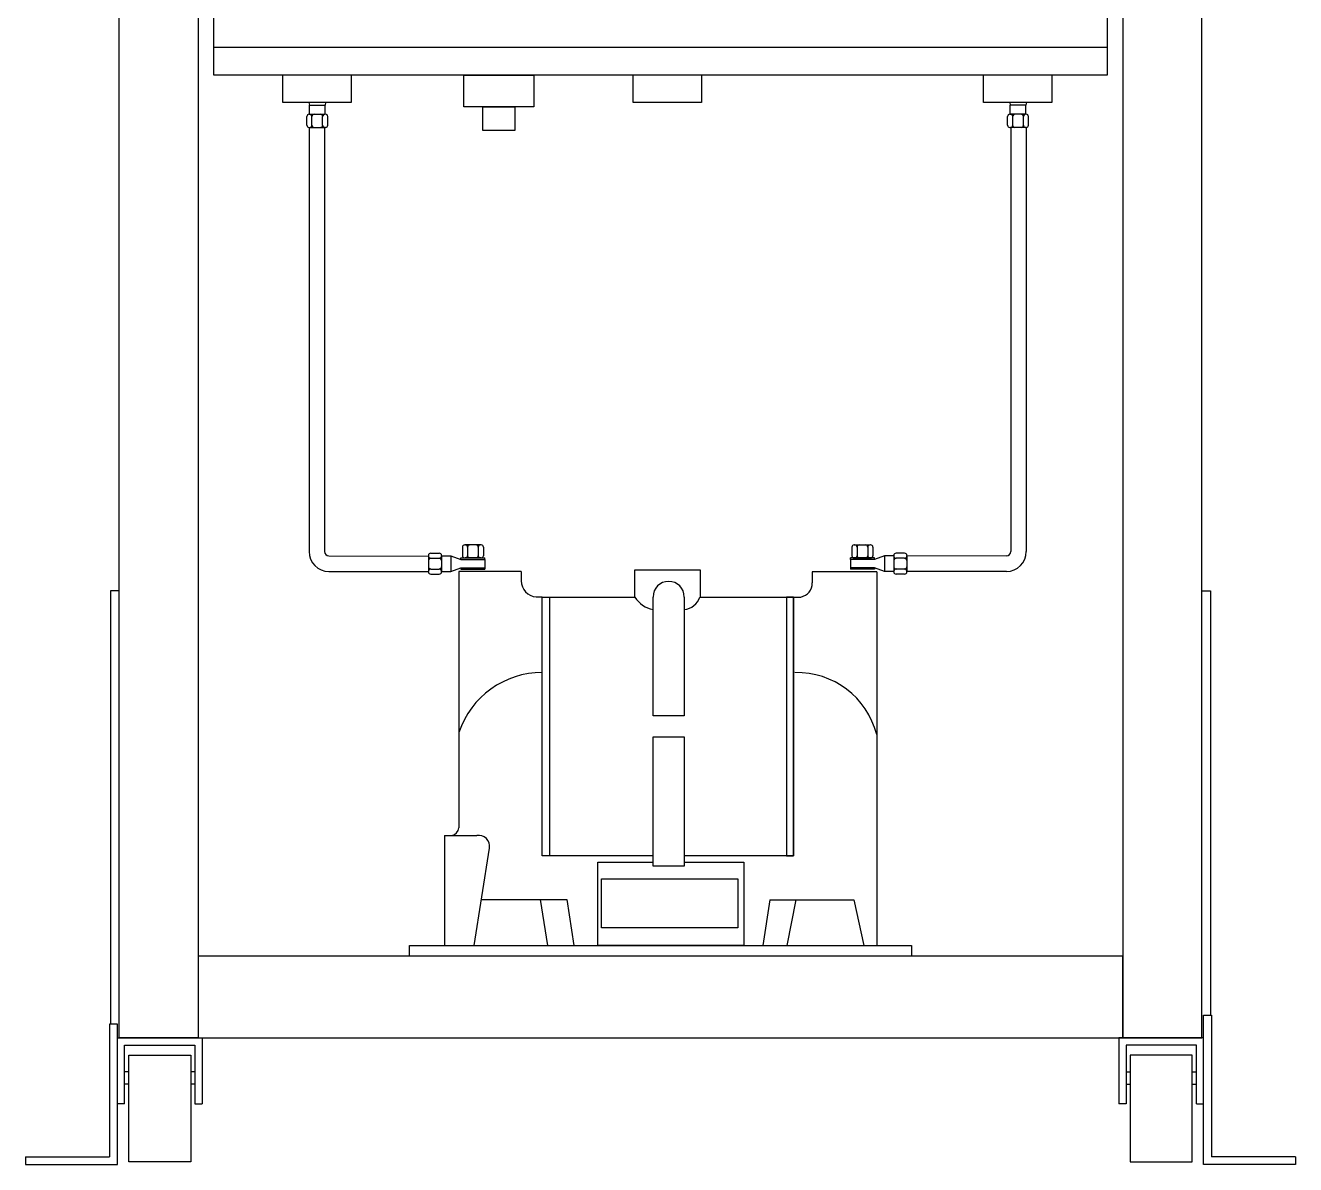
# Model space of a CAD drawing. Extents: x 12116 to 15832, y -17115 to -14055.
# Drawn here: x 12138 to 12954, y -15447 to -14715 of the extents above; entities that cross this region are included whole.
import ezdxf

# ---------------------------------------------------------------- set-up
doc = ezdxf.new("R2010")
doc.units = 0
for name, color, linetype in [('BARRAMENTO', 30, 'Continuous'), ('ESTRUTURA DE VÁCUO', 2, 'Continuous'), ('ESTRUTURA DISJUNTOR', 1, 'Continuous'), ('TP', 131, 'Continuous')]:
    doc.layers.add(name, color=color, linetype=linetype)

msp = doc.modelspace()

# ---------------------------------------------------------------- linework, layer by layer
at = {"color": 1}
for p, q in [((12320, -14764.63), (12320.39, -14766.29)), ((12320.39, -14772.17), (12320.39, -14766.29)), ((12320.39, -14766.29), (12330.39, -14766.29)), ((12330.65, -14764.63), (12330.39, -14766.29)), ((12330.39, -14772.17), (12330.39, -14766.29)), ((12770.55, -14764.63), (12770.81, -14766.29)), ((12770.81, -14772.17), (12770.81, -14766.29)), ((12780.81, -14766.29), (12770.81, -14766.29)), ((12781.2, -14764.63), (12780.81, -14766.29)), ((12780.81, -14772.17), (12780.81, -14766.29)), ((12318.65, -14779.15), (12318.65, -14773.65)), ((12320.13, -14772.17), (12320.48, -14772.17)), ((12320.48, -14772.17), (12330.3, -14772.17)), ((12321.95, -14779.15), (12321.95, -14773.65)), ((12328.82, -14779.15), (12328.82, -14773.65)), ((12328.82, -14779.15), (12328.82, -14773.65)), ((12330.65, -14772.17), (12330.3, -14772.17)), ((12332.13, -14779.15), (12332.13, -14773.65)), ((12769.07, -14779.15), (12769.07, -14773.65)), ((12770.55, -14772.17), (12770.9, -14772.17)), ((12780.72, -14772.17), (12770.9, -14772.17)), ((12772.38, -14779.15), (12772.38, -14773.65)), ((12772.38, -14779.15), (12772.38, -14773.65)), ((12779.25, -14779.15), (12779.25, -14773.65)), ((12781.07, -14772.17), (12780.72, -14772.17)), ((12782.55, -14779.15), (12782.55, -14773.65)), ((12320.13, -14780.63), (12320.48, -14780.63)), ((12320.48, -14780.63), (12330.3, -14780.63)), ((12330.65, -14780.63), (12330.3, -14780.63)), ((12770.55, -14780.63), (12770.9, -14780.63)), ((12780.72, -14780.63), (12770.9, -14780.63)), ((12781.07, -14780.63), (12780.72, -14780.63)), ((12396.84, -15055.82), (12396.84, -15056.17)), ((12396.84, -15056.17), (12396.84, -15065.99)), ((12398.31, -15054.34), (12403.81, -15054.34)), ((12405.29, -15055.82), (12405.29, -15056.17)), ((12405.29, -15056.08), (12411.17, -15056.08)), ((12405.29, -15056.17), (12405.29, -15065.99)), ((12411.17, -15056.08), (12411.17, -15066.08)), ((12411.17, -15056.08), (12417.74, -15058.38)), ((12418.7, -15050.46), (12418.7, -15055.95)), ((12420.17, -15048.98), (12420.52, -15048.98)), ((12430.35, -15048.98), (12420.52, -15048.98)), ((12422, -15050.46), (12422, -15055.95)), ((12422, -15050.46), (12422, -15055.95)), ((12428.87, -15050.46), (12428.87, -15055.95)), ((12430.7, -15048.98), (12430.35, -15048.98)), ((12432.18, -15050.46), (12432.18, -15055.95)), ((12669.02, -15050.46), (12669.02, -15055.95)), ((12670.5, -15048.98), (12670.85, -15048.98)), ((12670.85, -15048.98), (12680.68, -15048.98)), ((12672.33, -15050.46), (12672.33, -15055.95)), ((12679.2, -15050.46), (12679.2, -15055.95)), ((12679.2, -15050.46), (12679.2, -15055.95)), ((12681.02, -15048.98), (12680.68, -15048.98)), ((12682.5, -15050.46), (12682.5, -15055.95)), ((12690.03, -15056.08), (12683.46, -15058.38)), ((12695.91, -15056.08), (12690.03, -15056.08)), ((12690.03, -15056.08), (12690.03, -15066.08)), ((12695.91, -15055.82), (12695.91, -15056.17)), ((12695.91, -15056.17), (12695.91, -15065.99)), ((12702.89, -15054.34), (12697.39, -15054.34)), ((12704.36, -15055.82), (12704.36, -15056.17)), ((12704.36, -15056.17), (12704.36, -15065.99)), ((12398.31, -15057.65), (12403.81, -15057.65)), ((12398.31, -15064.52), (12403.81, -15064.52)), ((12398.31, -15064.52), (12403.81, -15064.52)), ((12411.17, -15066.08), (12417.74, -15063.78)), ((12417.74, -15058.38), (12417.74, -15057.43)), ((12417.74, -15057.43), (12433.13, -15057.43)), ((12417.74, -15058.38), (12433.13, -15058.38)), ((12417.74, -15063.78), (12433.13, -15063.78)), ((12417.74, -15063.78), (12417.74, -15064.73)), ((12417.74, -15064.73), (12433.13, -15064.73)), ((12420.17, -15057.43), (12420.52, -15057.43)), ((12430.35, -15057.43), (12420.52, -15057.43)), ((12430.7, -15057.43), (12430.35, -15057.43)), ((12433.13, -15058.38), (12433.13, -15057.43)), ((12433.13, -15058.38), (12433.13, -15063.78)), ((12433.13, -15063.78), (12433.13, -15064.73)), ((12683.46, -15057.43), (12668.07, -15057.43)), ((12668.07, -15058.38), (12668.07, -15057.43)), ((12683.46, -15058.38), (12668.07, -15058.38)), ((12668.07, -15058.38), (12668.07, -15063.78)), ((12683.46, -15063.78), (12668.07, -15063.78)), ((12668.07, -15063.78), (12668.07, -15064.73)), ((12683.46, -15064.73), (12668.07, -15064.73)), ((12670.5, -15057.43), (12670.85, -15057.43)), ((12670.85, -15057.43), (12680.68, -15057.43)), ((12681.02, -15057.43), (12680.68, -15057.43)), ((12683.46, -15058.38), (12683.46, -15057.43)), ((12690.03, -15066.08), (12683.46, -15063.78)), ((12683.46, -15063.78), (12683.46, -15064.73)), ((12702.89, -15057.65), (12697.39, -15057.65)), ((12702.89, -15064.52), (12697.39, -15064.52)), ((12702.89, -15064.52), (12697.39, -15064.52)), ((12396.84, -15066.34), (12396.84, -15065.99)), ((12398.31, -15067.82), (12403.81, -15067.82)), ((12405.29, -15066.34), (12405.29, -15065.99)), ((12405.29, -15066.08), (12411.17, -15066.08)), ((12695.91, -15066.08), (12690.03, -15066.08)), ((12695.91, -15066.34), (12695.91, -15065.99)), ((12702.89, -15067.82), (12697.39, -15067.82)), ((12704.36, -15066.34), (12704.36, -15065.99))]:
    msp.add_line(p, q, dxfattribs=at)
for points in [[(12258.8, -14296.01), (12833.18, -14296.01), (12833.18, -14747.09), (12258.8, -14747.09)], [(12833.18, -14747.09), (12258.8, -14747.09), (12258.8, -14728.96), (12833.18, -14728.96)], [(12419.63, -14747.09), (12464.51, -14747.09), (12464.51, -14767.39), (12419.63, -14767.39)], [(12431.87, -14767.39), (12452.27, -14767.39), (12452.27, -14782.68), (12431.87, -14782.68)]]:
    msp.add_lwpolyline(points, close=True, dxfattribs=at)
for centre, start, end in [((12320.13, -14773.65), 90, 180), ((12320.48, -14773.65), 0, 90), ((12323.43, -14773.65), 90, 180), ((12327.35, -14773.65), 0, 90), ((12330.3, -14773.65), 90, 180), ((12330.65, -14773.65), 0, 90), ((12770.55, -14773.65), 90, 180), ((12770.9, -14773.65), 0, 90), ((12773.85, -14773.65), 90, 180), ((12777.77, -14773.65), 0, 90), ((12780.72, -14773.65), 90, 180), ((12781.07, -14773.65), 0, 90), ((12320.13, -14779.15), 180, 270), ((12320.48, -14779.15), 270, 0), ((12323.43, -14779.15), 180, 270), ((12327.35, -14779.15), 270, 0), ((12330.3, -14779.15), 180, 270), ((12330.65, -14779.15), 270, 0), ((12770.55, -14779.15), 180, 270), ((12770.9, -14779.15), 270, 0), ((12773.85, -14779.15), 180, 270), ((12777.77, -14779.15), 270, 0), ((12780.72, -14779.15), 180, 270), ((12781.07, -14779.15), 270, 0), ((12398.31, -15055.82), 90, 180), ((12398.31, -15056.17), 180, 270), ((12403.81, -15055.82), 0, 90), ((12403.81, -15056.17), 270, 0), ((12420.17, -15050.46), 90, 180), ((12420.17, -15055.95), 180, 270), ((12420.52, -15050.46), 0, 90), ((12420.52, -15055.95), 270, 0), ((12423.48, -15050.46), 90, 180), ((12423.48, -15055.95), 180, 270), ((12427.4, -15050.46), 0, 90), ((12427.4, -15055.95), 270, 0), ((12430.35, -15050.46), 90, 180), ((12430.35, -15055.95), 180, 270), ((12430.7, -15050.46), 0, 90), ((12430.7, -15055.95), 270, 0), ((12670.5, -15050.46), 90, 180), ((12670.5, -15055.95), 180, 270), ((12670.85, -15050.46), 0, 90), ((12670.85, -15055.95), 270, 0), ((12673.8, -15050.46), 90, 180), ((12673.8, -15055.95), 180, 270), ((12677.72, -15050.46), 0, 90), ((12677.72, -15055.95), 270, 0), ((12680.68, -15050.46), 90, 180), ((12680.68, -15055.95), 180, 270), ((12681.02, -15050.46), 0, 90), ((12681.02, -15055.95), 270, 0), ((12697.39, -15055.82), 90, 180), ((12697.39, -15056.17), 180, 270), ((12702.89, -15055.82), 0, 90), ((12702.89, -15056.17), 270, 0), ((12398.31, -15059.12), 90, 180), ((12398.31, -15063.04), 180, 270), ((12398.31, -15065.99), 90, 180), ((12403.81, -15059.12), 0, 90), ((12403.81, -15063.04), 270, 0), ((12403.81, -15065.99), 0, 90), ((12697.39, -15059.12), 90, 180), ((12697.39, -15063.04), 180, 270), ((12697.39, -15065.99), 90, 180), ((12702.89, -15059.12), 0, 90), ((12702.89, -15063.04), 270, 0), ((12702.89, -15065.99), 0, 90), ((12398.31, -15066.34), 180, 270), ((12403.81, -15066.34), 270, 0), ((12697.39, -15066.34), 180, 270), ((12702.89, -15066.34), 270, 0)]:
    msp.add_arc(centre, 1.48, start, end, dxfattribs=at)
at = {"layer": 'BARRAMENTO'}
for p, q in [((12320.04, -14780.62), (12320.04, -15053.33)), ((12330.04, -14780.62), (12330.04, -15053.33)), ((12771.16, -14780.62), (12771.16, -15053.33)), ((12781.16, -14780.62), (12781.16, -15053.33)), ((12332.79, -15056.08), (12396.84, -15056.17)), ((12768.41, -15056.08), (12704.36, -15056.17)), ((12332.79, -15066.08), (12396.84, -15066.17)), ((12768.41, -15066.08), (12704.36, -15066.17))]:
    msp.add_line(p, q, dxfattribs=at)
for centre, radius, start, end in [((12332.79, -15053.33), 12.75, 180, 270), ((12332.79, -15053.33), 2.75, 180, 270), ((12768.41, -15053.33), 12.75, 270, 0), ((12768.41, -15053.33), 2.75, 270, 0)]:
    msp.add_arc(centre, radius, start, end, dxfattribs=at)
at = {"layer": 'ESTRUTURA DE VÁCUO'}
for points in [[(12320, -14764.63), (12303.17, -14764.63), (12303.17, -14747.09)], [(12347.15, -14747.09), (12347.15, -14764.63), (12320, -14764.63)], [(12544.3, -14764.63), (12528.46, -14764.63), (12528.46, -14747.09)], [(12572.44, -14747.09), (12572.44, -14764.63), (12528.46, -14764.63)], [(12770.55, -14764.63), (12753.6, -14764.63), (12753.6, -14747.09)], [(12797.58, -14747.09), (12797.58, -14764.63), (12770.55, -14764.63)]]:
    msp.add_lwpolyline(points, dxfattribs=at)
at = {"layer": 'ESTRUTURA DISJUNTOR'}
for p, q in [((12197.93, -15078.56), (12192.38, -15078.56)), ((12192.38, -15078.56), (12192.38, -15357.25)), ((12894.05, -15078.56), (12899.6, -15078.56)), ((12899.6, -15078.56), (12899.6, -15351.28)), ((12196.92, -15366.02), (12251.26, -15366.02)), ((12196.92, -15408.31), (12196.92, -15366.02)), ((12251.26, -15366.02), (12251.26, -15408.31)), ((12895.06, -15366.02), (12840.72, -15366.02)), ((12840.72, -15366.02), (12840.72, -15408.31)), ((12895.06, -15408.31), (12895.06, -15366.02)), ((12201.47, -15370.56), (12246.72, -15370.56)), ((12201.47, -15408.31), (12201.47, -15370.56)), ((12246.72, -15370.56), (12246.72, -15408.31)), ((12890.52, -15370.56), (12845.27, -15370.56)), ((12845.27, -15370.56), (12845.27, -15408.31)), ((12890.52, -15408.31), (12890.52, -15370.56)), ((12204.18, -15387.69), (12201.47, -15387.69)), ((12246.72, -15387.69), (12244, -15387.69)), ((12845.27, -15387.69), (12847.98, -15387.69)), ((12887.8, -15387.69), (12890.52, -15387.69)), ((12204.18, -15395.81), (12201.47, -15395.81)), ((12246.72, -15395.81), (12244, -15395.81)), ((12845.27, -15395.81), (12847.98, -15395.81)), ((12887.8, -15395.81), (12890.52, -15395.81)), ((12201.47, -15408.31), (12196.92, -15408.31)), ((12246.72, -15408.31), (12251.26, -15408.31)), ((12845.27, -15408.31), (12840.72, -15408.31)), ((12890.52, -15408.31), (12895.06, -15408.31)), ((12137.73, -15442.34), (12191.83, -15442.34)), ((12137.73, -15442.34), (12137.73, -15447.43)), ((12137.73, -15447.43), (12191.83, -15447.43)), ((12954.25, -15442.34), (12900.15, -15442.34)), ((12954.25, -15447.43), (12900.15, -15447.43)), ((12954.25, -15442.34), (12954.25, -15447.43))]:
    msp.add_line(p, q, dxfattribs=at)
for points in [[(12197.93, -14304.18), (12248.85, -14304.18), (12248.85, -15366.02), (12197.93, -15366.02)], [(12894.05, -14304.18), (12843.13, -14304.18), (12843.13, -15366.02), (12894.05, -15366.02)], [(12248.85, -15366.02), (12843.13, -15366.02), (12843.13, -15313.4), (12248.85, -15313.4)], [(12204.18, -15377.12), (12244, -15377.12), (12244, -15445.59), (12204.18, -15445.59)], [(12887.8, -15377.12), (12847.98, -15377.12), (12847.98, -15445.59), (12887.8, -15445.59)]]:
    msp.add_lwpolyline(points, close=True, dxfattribs=at)
for points in [[(12191.83, -15447.43), (12196.92, -15447.43), (12196.92, -15357.25), (12191.83, -15357.25), (12191.83, -15442.34)], [(12900.15, -15447.43), (12895.06, -15447.43), (12895.06, -15351.28), (12900.15, -15351.28), (12900.15, -15442.34)]]:
    msp.add_lwpolyline(points, dxfattribs=at)
at = {"layer": 'TP'}
for p, q in [((12456.42, -15066.08), (12416.39, -15066.08)), ((12416.39, -15066.08), (12416.39, -15230.96)), ((12456.42, -15066.08), (12456.42, -15072.1)), ((12529.51, -15082.52), (12529.51, -15064.99)), ((12529.51, -15064.99), (12571.39, -15064.99)), ((12571.39, -15064.99), (12571.39, -15082.52)), ((12684.97, -15066.4), (12643.57, -15066.4)), ((12643.57, -15066.4), (12643.57, -15073.51)), ((12684.97, -15066.4), (12684.97, -15306.57)), ((12470.02, -15082.52), (12465.97, -15082.52)), ((12631.41, -15082.52), (12636.23, -15082.52)), ((12407.11, -15235.84), (12407.11, -15306.57)), ((12407.11, -15235.84), (12427.87, -15235.84)), ((12426.18, -15306.57), (12436.01, -15243.98)), ((12430.84, -15276.95), (12485.69, -15276.95)), ((12468.72, -15276.95), (12473.39, -15306.57)), ((12485.69, -15276.95), (12490.36, -15306.57)), ((12616.28, -15277.19), (12611.7, -15306.57)), ((12616.28, -15277.19), (12670.29, -15277.19)), ((12632.93, -15277.19), (12627.12, -15306.57)), ((12670.29, -15277.19), (12676.64, -15306.57))]:
    msp.add_line(p, q, dxfattribs=at)
for points in [[(12541.21, -15249.03), (12470.02, -15249.03), (12470.02, -15082.52), (12529.51, -15082.52)], [(12561.26, -15082.52), (12561.26, -15158.89), (12541.21, -15158.89), (12541.21, -15082.52)], [(12571.39, -15082.52), (12631.41, -15082.52), (12631.41, -15249.03), (12561.26, -15249.03)], [(12561.26, -15252.96), (12599.48, -15252.96), (12599.48, -15306.57), (12505.62, -15306.57), (12505.62, -15252.96), (12541.21, -15252.96)]]:
    msp.add_lwpolyline(points, dxfattribs=at)
for points in [[(12470.02, -15082.52), (12474.65, -15082.52), (12474.65, -15249.03), (12470.02, -15249.03)], [(12631.41, -15082.52), (12626.94, -15082.52), (12626.94, -15249.03), (12631.41, -15249.03)], [(12541.21, -15172.36), (12561.26, -15172.36), (12561.26, -15255.59), (12541.21, -15255.59)], [(12508.05, -15263.68), (12595.76, -15263.68), (12595.76, -15295.31), (12508.05, -15295.31)], [(12384.66, -15306.57), (12707.32, -15306.57), (12707.32, -15313.4), (12384.66, -15313.4)]]:
    msp.add_lwpolyline(points, close=True, dxfattribs=at)
for centre, radius, start, end in [((12467.14, -15071.86), 10.72, 181.28076, 263.77407), ((12551.24, -15082.52), 10.02, 0, 180), ((12634.36, -15073.51), 9.21, 281.72728, 0), ((12544.63, -15073.15), 17.79, 211.79344, 258.9232), ((12560.12, -15078.8), 11.86, 275.47688, 341.70064), ((12470.02, -15187.69), 56.62, 90, 161.30395), ((12633.6, -15184.11), 53.05, 14.48546, 91.24371), ((12410.57, -15230.14), 5.88, 284.38416, 352.03067), ((12429.04, -15242.8), 7.06, 350.35985, 99.59001)]:
    msp.add_arc(centre, radius, start, end, dxfattribs=at)

doc.saveas('drawing.dxf')
